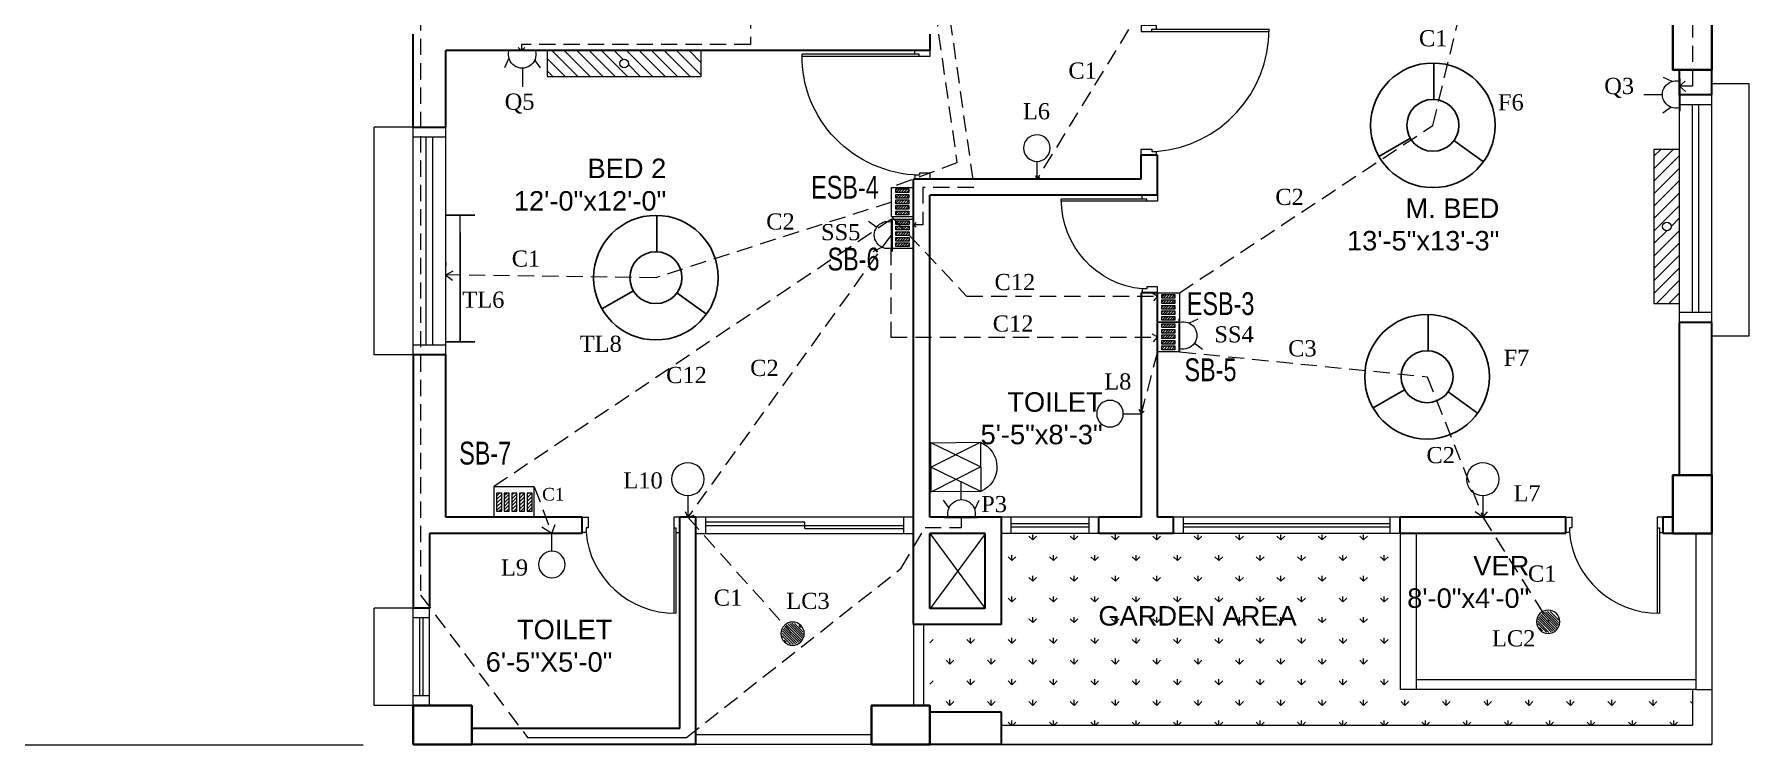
# Model space of a CAD drawing. Header units: inches. Extents: x -2030 to 2685, y 12 to 1110.
# Drawn here: x 746 to 1273, y 302 to 521 of the extents above; entities that cross this region are included whole.
import ezdxf

# ---------------------------------------------------------------- set-up
doc = ezdxf.new("R2010")
doc.units = ezdxf.units.IN
doc.header["$LTSCALE"] = 20
doc.header["$MEASUREMENT"] = 0
doc.linetypes.add('DASHED', pattern=[0.75, 0.5, -0.25])
doc.linetypes.add('HIDDEN', pattern=[0.375, 0.25, -0.125])
for name, color, linetype, lineweight in [('BOUNDARY', 12, 'Continuous', 30), ('CKT', 10, 'Continuous', 20), ('Conduit', 104, 'HIDDEN', 5), ('DOOR', 32, 'Continuous', 15), ('E-FITTTINGS', 6, 'Continuous', 20), ('FIX', 32, 'Continuous', 15), ('PLANTS', 84, 'Continuous', 0), ('RAILING', 12, 'Continuous', 0), ('s t column', 1, 'Continuous', 35), ('SUNSADE', 54, 'Continuous', 9), ('TEXT', 7, 'Continuous', 5), ('WALL', 7, 'Continuous', 30), ('WINDOW', 150, 'Continuous', 0)]:
    doc.layers.add(name, color=color, linetype=linetype, lineweight=lineweight)
doc.layers.add('FAN', color=5, linetype='Continuous')
doc.layers.add('HATCH', color=7, linetype='Continuous', lineweight=13, true_color=0x422a0b)
doc.layers.add('TILES2', color=7, linetype='Continuous', lineweight=20, true_color=0xa8a8a8)
doc.styles.add('ARIAL', font='arial.ttf')
doc.styles.get("Standard").update_dxf_attribs({"font": 'times.ttf'})
doc.styles.add('STYLE2', font='swisscl.ttf')
pattern_1 = [(135, (6278.06025, 3447.2137), (-0.55242717, -0.55242717), [])]

# ---------------------------------------------------------------- blocks, each defined once
blk = doc.blocks.new('dhhjj')
at = {"layer": 'FIX'}
for p, q in [((61442.95, -23873.13), (61435.45, -23908.44)), ((61441.53, -23874.25), (61442.49, -23869.71)), ((61442.49, -23869.71), (61444.31, -23870.1)), ((61442.95, -23873.13), (61442.66, -23874.49)), ((61443.63, -23873.28), (61442.95, -23873.13)), ((61444.31, -23870.1), (61443.63, -23873.28)), ((61443.63, -23873.28), (61436.13, -23908.59)), ((61442.66, -23874.49), (61441.53, -23874.25)), ((61479.81, -23877.6), (61479.13, -23880.78)), ((61481.62, -23877.99), (61479.81, -23877.6)), ((61480.66, -23882.53), (61481.62, -23877.99)), ((61480.66, -23882.53), (61481.62, -23877.99)), ((61479.13, -23880.78), (61479.81, -23880.93)), ((61479.81, -23880.93), (61479.52, -23882.29)), ((61479.52, -23882.29), (61480.66, -23882.53))]:
    blk.add_line(p, q, dxfattribs=at)
at = {"layer": 'FIX', "extrusion": (0, 0, -1)}
blk.add_ellipse((61443.32, -23871.35), major_axis=(-6.12, 37.43), ratio=0.996398, start_param=2.024942, end_param=3.514274, dxfattribs=at)
blk = doc.blocks.new('lkjhgf')
at = {"layer": 'FIX'}
for p, q in [((139191.72, -23279.61), (139191.72, -23274.96)), ((139191.72, -23274.96), (139193.57, -23274.96)), ((139193.57, -23274.96), (139193.57, -23278.21)), ((139221.72, -23274.96), (139219.86, -23274.96)), ((139219.86, -23274.96), (139219.86, -23278.21)), ((139221.72, -23279.61), (139221.72, -23274.96)), ((139221.72, -23279.61), (139221.72, -23274.96)), ((139192.88, -23279.61), (139191.72, -23279.61)), ((139192.88, -23278.21), (139192.88, -23304.54)), ((139193.57, -23278.21), (139192.88, -23278.21)), ((139192.88, -23278.21), (139192.88, -23279.61)), ((139193.57, -23278.21), (139193.57, -23304.55)), ((139219.86, -23278.21), (139220.56, -23278.21)), ((139220.56, -23278.21), (139220.56, -23279.61)), ((139220.56, -23279.61), (139221.72, -23279.61))]:
    blk.add_line(p, q, dxfattribs=at)
at = {"layer": 'FIX', "extrusion": (0, 0, -1)}
blk.add_ellipse((139193.57, -23278.21), major_axis=(25.44, 9.57), ratio=0.964016, start_param=0.424801, end_param=1.944264, dxfattribs=at)
blk = doc.blocks.new('nbgvf')
at = {"layer": 'FIX'}
for p, q in [((-14785.87, -6890.97), (-14785.87, -6886.33)), ((-14785.87, -6886.33), (-14784.01, -6886.33)), ((-14785.87, -6890.97), (-14785.87, -6886.33)), ((-14784.71, -6889.58), (-14784.71, -6890.97)), ((-14784.01, -6889.58), (-14784.71, -6889.58)), ((-14784.01, -6886.33), (-14784.01, -6889.58)), ((-14748.15, -6886.37), (-14748.15, -6889.62)), ((-14746.29, -6886.37), (-14748.15, -6886.37)), ((-14748.15, -6889.62), (-14748.15, -6925.72)), ((-14748.15, -6889.62), (-14747.45, -6889.62)), ((-14747.45, -6889.62), (-14747.45, -6925.71)), ((-14747.45, -6889.62), (-14747.45, -6891.01)), ((-14746.29, -6891.01), (-14746.29, -6886.37)), ((-14784.71, -6890.97), (-14785.87, -6890.97)), ((-14747.45, -6891.01), (-14746.29, -6891.01))]:
    blk.add_line(p, q, dxfattribs=at)
blk.add_ellipse((-14747.45, -6887.8), major_axis=(13.8, 35.44), ratio=0.977436, start_param=1.981398, end_param=3.520538, dxfattribs=at)
blk = doc.blocks.new('SB')
at = {"layer": 'CKT', "linetype": 'Continuous', "lineweight": -3}
h = blk.add_hatch(dxfattribs=at)
h.set_pattern_fill('ANSI31', color=8, scale=6.25, angle=450, style=0)
h.set_pattern_definition(pattern_1)
h.paths.add_polyline_path([(-4.02, 7.42), (-5.58, 7.42), (-5.58, 1.84), (-4.02, 1.84)])
h = blk.add_hatch(dxfattribs=at)
h.set_pattern_fill('ANSI31', color=8, scale=6.25, angle=450, style=0)
h.set_pattern_definition(pattern_1)
h.paths.add_polyline_path([(-1.68, 7.42), (-3.24, 7.42), (-3.24, 1.84), (-1.68, 1.84)])
h = blk.add_hatch(dxfattribs=at)
h.set_pattern_fill('ANSI31', color=8, scale=6.25, angle=450, style=0)
h.set_pattern_definition(pattern_1)
h.paths.add_polyline_path([(3.01, 7.42), (1.45, 7.42), (1.45, 1.84), (3.01, 1.84)])
h = blk.add_hatch(dxfattribs=at)
h.set_pattern_fill('ANSI31', color=8, scale=6.25, angle=450, style=0)
h.set_pattern_definition(pattern_1)
h.paths.add_polyline_path([(5.35, 7.42), (3.79, 7.42), (3.79, 1.84), (5.35, 1.84)])
at = {"layer": 'E-FITTTINGS', "linetype": 'Continuous'}
h = blk.add_hatch(dxfattribs=at)
h.set_pattern_fill('ANSI31', color=256, scale=6.25, angle=450, style=0)
h.set_pattern_definition(pattern_1)
h.paths.add_polyline_path([(0.67, 7.42), (-0.9, 7.42), (-0.9, 1.84), (0.67, 1.84)])
for p, q in [((-6.25, 9.38), (6.25, 9.38)), ((-6.25, 0), (-6.25, 9.38)), ((-5.58, 7.42), (-4.02, 7.42)), ((-5.58, 1.84), (-5.58, 7.42)), ((-4.02, 7.42), (-4.02, 1.84)), ((-3.24, 7.42), (-1.68, 7.42)), ((-3.24, 1.84), (-3.24, 7.42)), ((-1.68, 7.42), (-1.68, 1.84)), ((-0.9, 7.42), (0.67, 7.42)), ((-0.9, 1.84), (-0.9, 7.42)), ((0.67, 7.42), (0.67, 1.84)), ((1.45, 7.42), (3.01, 7.42)), ((1.45, 1.84), (1.45, 7.42)), ((3.01, 7.42), (3.01, 1.84)), ((3.79, 7.42), (5.35, 7.42)), ((3.79, 1.84), (3.79, 7.42)), ((5.35, 7.42), (5.35, 1.84)), ((6.25, 9.38), (6.25, 0)), ((6.25, 0), (-6.25, 0)), ((-4.02, 1.84), (-5.58, 1.84)), ((-1.68, 1.84), (-3.24, 1.84)), ((0.67, 1.84), (-0.9, 1.84)), ((3.01, 1.84), (1.45, 1.84)), ((5.35, 1.84), (3.79, 1.84))]:
    blk.add_line(p, q, dxfattribs=at)
blk = doc.blocks.new('etl')
at = {"linetype": 'Continuous'}
h = blk.add_hatch(dxfattribs=at)
h.set_pattern_fill('ANSI31', color=256, scale=22, style=0)
h.set_pattern_definition([(45, (-25082.984, -11591.9777), (-1.94454365, 1.94454365), [])])
h.paths.add_polyline_path([(-4, -24), (4, -24), (4, 24), (-4, 24)])
h.paths.add_polyline_path([(1.33, 0, -1), (-1.33, 0, -1)], flags=16)
blk.add_lwpolyline([(4, 24), (-4, 24), (-4, -24), (4, -24)], close=True, dxfattribs=at)
blk.add_circle((0, 0), 1.33, dxfattribs=at)
blk = doc.blocks.new('WL')
at = {"linetype": 'Continuous'}
for p, q in [((0, 6.7), (0, 0)), ((-1.15, 0), (1.15, 0))]:
    blk.add_line(p, q, dxfattribs=at)
blk.add_circle((0, 11.74), 5.04, dxfattribs=at)
blk = doc.blocks.new('CFL')
blk.add_line((0, 0), (-5.34, 0))
at = {"layer": 'FAN'}
for p, q in [((-5.34, 4.49), (-5.34, -4.49)), ((0, 0), (33.67, 0)), ((33.67, 4.49), (33.67, -4.49))]:
    blk.add_line(p, q, dxfattribs=at)
blk = doc.blocks.new('Fan')
at = {"layer": 'FAN'}
for p, q in [((-0.34, 7.99), (-0.34, 19.18)), ((-6.5, -4.67), (-15.58, -11.19)), ((6.93, -4), (16.62, -9.59))]:
    blk.add_line(p, q, dxfattribs=at)
for radius in [19.18, 8]:
    blk.add_circle((0, 0), radius, dxfattribs=at)
blk = doc.blocks.new('Power_ckt_ac')
at = {"layer": 'E-FITTTINGS'}
blk.add_line((0.04, -5.44), (0.04, -11.13), dxfattribs=at)
for points in [[(-5.05, 0), (5.05, 0)], [(-5.56, -5.3), (-3.69, -2.73)], [(5.49, -5.2), (4.25, -2.5)]]:
    blk.add_lwpolyline(points, dxfattribs=at)
blk.add_arc((0.12, -1.25), 4.21, 165.4416, 14.5584, dxfattribs=at)
blk = doc.blocks.new('Sb_')
at = {"layer": 'E-FITTTINGS', "linetype": 'Continuous', "lineweight": -3, "xscale": -0.7259999999951106, "yscale": 0.7259999999660067, "zscale": 0.7260000000000001, "rotation": 90}
blk.add_blockref('SB', (6.81, 4.54), dxfattribs=at)
blk = doc.blocks.new('Ceil_bulb')
at = {"layer": 'E-FITTTINGS', "linetype": 'Continuous'}
h = blk.add_hatch(dxfattribs=at)
h.set_pattern_fill('ANSI31', color=256, scale=4.269275, style=0)
h.set_pattern_definition([(45, (-6523.17567, 3184.71567), (-0.37735419, 0.37735419), [])])
h.paths.add_polyline_path([(3.54, 0.07, 1), (-2.92, 0.07, 1)])
blk.add_circle((0.3, 0.11), 3.58, dxfattribs=at)
blk = doc.blocks.new('2pin_socket')
at = {"layer": 'E-FITTTINGS'}
for points in [[(-5.8, 8.91), (-3.1, 7.67)], [(0, -1.09), (0, 9)], [(-7.21, -0.42), (-4.64, 1.45)]]:
    blk.add_lwpolyline(points, dxfattribs=at)
blk.add_arc((-1.25, 3.88), 4.21, 75.4416, 284.5584, dxfattribs=at)
blk = doc.blocks.new('geyser')
at = {"layer": 'E-FITTTINGS'}
for p, q in [((0, 15.29), (0, 0)), ((15.15, 15.29), (0, 15.29)), ((0, 0), (7.58, 15.29)), ((0, 15.29), (7.58, 0)), ((7.58, 15.29), (15.15, 0)), ((7.58, 0), (15.15, 15.29)), ((15.15, 0), (15.15, 15.29)), ((0, 0), (15.15, 0))]:
    blk.add_line(p, q, dxfattribs=at)
blk.add_arc((7.57, 12.09), 8.22, 22.8789, 157.0723, dxfattribs=at)

msp = doc.modelspace()

# ---------------------------------------------------------------- hatches: boundary and pattern name
at = {"layer": 'PLANTS', "linetype": 'Continuous', "lineweight": 9, "ltscale": 3}
h = msp.add_hatch(dxfattribs=at)
h.set_pattern_fill('GRASS', color=256, scale=9, style=0)
h.set_pattern_definition([(90, (107814.6905, 20068.224), (6.36396103, 6.36396103), [1.6875, -11.0404221]), (135, (107814.6905, 20068.224), (6.363961, 6.363961), [1.6875, -7.3125]), (45, (107814.6905, 20068.224), (6.363961, -6.363961), [1.6875, -7.3125])])
h.paths.add_polyline_path([(1036.25, 308.4), (1036.25, 312.4), (1021.25, 312.4), (1021.25, 339.35), (1043.25, 339.35), (1043.25, 367.4), (1165.93, 367.4), (1165.93, 319.4), (1255.93, 319.4), (1255.93, 308.4)])

# ---------------------------------------------------------------- linework, layer by layer
at = {"layer": 'BOUNDARY', "lineweight": 20}
for p, q in [((1165.93, 367.4), (1165.93, 319.4)), ((1165.93, 367.4), (1165.93, 319.4)), ((1170.93, 367.4), (1170.93, 319.4)), ((1170.93, 367.4), (1170.93, 319.4)), ((1256.93, 367.4), (1256.93, 319.4)), ((1256.93, 367.4), (1256.93, 319.4)), ((1261.93, 367.4), (1261.93, 319.4)), ((1261.93, 367.4), (1261.93, 319.4)), ((1256.93, 322.4), (1170.93, 322.4)), ((1256.93, 322.4), (1170.93, 322.4)), ((1170.93, 319.4), (1165.93, 319.4)), ((1170.93, 319.4), (1165.93, 319.4)), ((1256.93, 319.4), (1170.93, 319.4)), ((1256.93, 319.4), (1170.93, 319.4)), ((1256.93, 319.4), (1261.93, 319.4)), ((1256.93, 319.4), (1261.93, 319.4)), ((1043.25, 308.4), (1255.93, 308.4)), ((1043.25, 308.4), (1255.93, 308.4)), ((1003.25, 305.4), (949.27, 305.4)), ((1003.25, 305.4), (949.27, 305.4)), ((1003.25, 302.41), (949.27, 302.4)), ((1003.25, 302.41), (949.27, 302.4)), ((1043.25, 302.4), (1261.93, 302.4)), ((1043.25, 302.4), (1261.93, 302.4))]:
    msp.add_line(p, q, dxfattribs=at)
at = {"layer": 'Conduit'}
for p, q in [((966.03, 655.35), (966.03, 517.94)), ((864.55, 647.22), (864.55, 348.4)), ((1010.51, 644.61), (1034.79, 473.97)), ((1086.32, 528.91), (1054.19, 476.52)), ((1255.9, 532.58), (1255.9, 505.08)), ((966.03, 517.94), (895.61, 517.94)), ((895.61, 517.94), (895.61, 516.1)), ((895.62, 516.09), (894.56, 517)), ((895.59, 516.06), (896.58, 516.98)), ((1251.91, 505.12), (1253.67, 506.7)), ((1255.88, 505.12), (1251.91, 505.12)), ((1251.94, 505.12), (1253.82, 503.43)), ((1054.19, 476.52), (1053.87, 477.51)), ((1054.19, 476.52), (1055.13, 477.05)), ((1055.12, 476.52), (1055.12, 476.52)), ((1034.79, 473.97), (1019.04, 473.97)), ((1019.04, 473.97), (1019.04, 462.44)), ((872.28, 449.91), (872.28, 464.57)), ((1251.93, 467.4), (1251.93, 467.4)), ((1009.46, 464.17), (887.02, 381.78)), ((1009.51, 459.58), (946.77, 372.4)), ((1019.04, 462.44), (1016.23, 462.44)), ((1016.27, 462.43), (1016.99, 463.17)), ((1016.27, 462.43), (1016.99, 461.75)), ((1251.93, 445.63), (1251.93, 461.6)), ((1009.28, 455.04), (1009.28, 427.87)), ((872.28, 450.84), (872.28, 449.91)), ((1086.28, 434.05), (1086.28, 434.05)), ((1086.28, 434.01), (1086.28, 391.99)), ((1009.28, 427.87), (1091.19, 427.87)), ((1091.22, 427.91), (1089.66, 428.76)), ((1091.22, 427.88), (1089.93, 426.46)), ((1091.27, 423.34), (1086.23, 404.29)), ((1098.08, 423.34), (1174.24, 415.67)), ((1174.24, 415.67), (1191.43, 372.4)), ((1086.28, 404.45), (1085.61, 405.56)), ((1086.28, 404.45), (1087.24, 405.05)), ((899.52, 381.78), (904.94, 367.4)), ((904.94, 367.4), (901.88, 369.36)), ((904.94, 367.4), (905.98, 370.18)), ((946.77, 372.4), (946.09, 374.12)), ((946.77, 372.4), (948.74, 373.05)), ((946.77, 372.4), (978.51, 336.95)), ((1031.02, 369.2), (1031.02, 372.4)), ((1191.43, 372.4), (1189.03, 374.08)), ((1191.43, 372.4), (1192.9, 374.08)), ((1191.43, 372.4), (1211.68, 340.3)), ((1012.45, 356.7), (1019.77, 369.2)), ((1019.77, 369.2), (1031.02, 369.2)), ((895.67, 354.96), (895.67, 354.96)), ((946.31, 304.58), (1012.45, 356.7)), ((864.55, 348.4), (897.45, 304.58))]:
    msp.add_line(p, q, dxfattribs=at)
at = {"layer": 'Conduit', "color": 1}
for p, q in [((1008.01, 632.5), (1029.59, 481.52)), ((1176.04, 493.06), (1185.15, 530.85)), ((1098.08, 441.52), (1176.04, 493.06)), ((1029.59, 481.52), (1009.45, 473.96)), ((1009.45, 469.42), (936.93, 446.16)), ((1009.48, 464.95), (1032.57, 440.47)), ((872.3, 447.07), (874.57, 448.27)), ((936.93, 446.16), (872.3, 447)), ((872.3, 446.94), (874.3, 445.4)), ((1032.57, 440.47), (1091.33, 440.47)), ((1091.22, 440.51), (1089.65, 441.43)), ((1091.27, 440.51), (1090.08, 439.05))]:
    msp.add_line(p, q, dxfattribs=at)
at = {"layer": 'E-FITTTINGS'}
for p, q in [((946.77, 372.4), (945.62, 372.51)), ((897.45, 304.58), (946.31, 304.58))]:
    msp.add_line(p, q, dxfattribs=at)
at = {"layer": 'HATCH', "lineweight": 9, "ltscale": 3}
msp.add_line((1091.28, 441.52), (1091.28, 372.4), dxfattribs=at)
msp.add_line((1091.28, 441.52), (1091.28, 372.4), dxfattribs=at)
at = {"layer": 'RAILING', "linetype": 'ByBlock', "lineweight": 20}
for p, q in [((1016.25, 339.35), (1016.25, 314.41)), ((1019.25, 339.35), (1019.25, 314.41))]:
    msp.add_line(p, q, dxfattribs=at)
at = {"layer": 's t column'}
for points in [[(1261.9, 510.1), (1261.9, 531.1), (1249.9, 531.1), (1249.9, 510.1)], [(1261.9, 510.1), (1261.9, 531.1), (1249.9, 531.1), (1249.9, 510.1)], [(1261.93, 367.4), (1261.93, 385.4), (1249.93, 385.4), (1249.93, 367.4)], [(1261.93, 367.4), (1261.93, 385.4), (1249.93, 385.4), (1249.93, 367.4)], [(862.27, 302.41), (880.28, 302.41), (880.28, 314.41), (862.27, 314.41)], [(862.27, 302.41), (880.28, 302.41), (880.28, 314.41), (862.27, 314.41)], [(1003.25, 302.41), (1021.25, 302.41), (1021.25, 314.41), (1003.25, 314.41)], [(1003.25, 302.41), (1021.25, 302.41), (1021.25, 314.41), (1003.25, 314.41)]]:
    msp.add_lwpolyline(points, close=True, dxfattribs=at)
at = {"layer": 'SUNSADE'}
for p, q in [((1261.99, 505.95), (1273.23, 505.95)), ((1273.23, 505.95), (1273.23, 428.14)), ((1273.23, 428.14), (1261.8, 428.14))]:
    msp.add_line(p, q, dxfattribs=at)
at = {"layer": 'SUNSADE', "ltscale": 3}
for p, q in [((850.28, 422.4), (850.28, 492.51)), ((862.28, 492.51), (850.28, 492.51)), ((850.28, 422.4), (850.28, 492.51)), ((862.28, 492.51), (850.28, 492.51)), ((862.28, 422.4), (850.28, 422.4)), ((862.28, 422.4), (850.28, 422.4)), ((850.27, 314.41), (850.28, 344.41)), ((850.27, 314.41), (850.28, 344.41)), ((862.27, 344.41), (850.28, 344.41)), ((862.27, 314.41), (850.27, 314.41)), ((862.27, 314.41), (850.27, 314.41))]:
    msp.add_line(p, q, dxfattribs=at)
at = {"layer": 'TEXT'}
for p, q in [((661.71, 302.37), (846.82, 302.37)), ((1261.93, 302.4), (862.27, 302.4))]:
    msp.add_line(p, q, dxfattribs=at)
at = {"layer": 'TILES2', "color": 0, "lineweight": 18, "ltscale": 0.5}
for p, q in [((1021.3, 367.34), (1038.3, 344.29)), ((1038.3, 367.34), (1021.3, 344.29)), ((1021.3, 367.34), (1038.3, 344.29)), ((1038.3, 367.34), (1021.3, 344.29))]:
    msp.add_line(p, q, dxfattribs=at)
at = {"layer": 'WALL'}
for p, q in [((862.27, 492.51), (862.27, 521.1)), ((862.27, 492.51), (862.27, 521.1)), ((1021.25, 521.1), (1021.25, 516.1)), ((1021.25, 521.1), (1021.25, 516.1)), ((1021.25, 516.1), (872.28, 516.1)), ((872.28, 492.51), (872.28, 516.1)), ((1021.25, 516.1), (872.28, 516.1)), ((872.28, 492.51), (872.28, 516.1)), ((1251.93, 502.4), (1251.93, 509.93)), ((1251.93, 502.4), (1251.93, 509.93)), ((1261.93, 502.41), (1261.93, 510.93)), ((1261.93, 502.41), (1261.93, 510.93)), ((1261.93, 502.41), (1251.93, 502.41)), ((1261.93, 502.41), (1251.93, 502.41)), ((862.27, 492.51), (872.28, 492.51)), ((862.27, 492.51), (872.28, 492.51)), ((1091.28, 483.85), (1086.28, 483.85)), ((1086.28, 476.52), (1086.28, 483.85)), ((1091.28, 483.85), (1086.28, 483.85)), ((1086.28, 476.52), (1086.28, 483.85)), ((1091.28, 471.52), (1091.28, 483.85)), ((1091.28, 471.52), (1091.28, 483.85)), ((1086.28, 476.52), (1016.25, 476.52)), ((1016.25, 367.4), (1016.25, 476.52)), ((1086.28, 476.52), (1016.25, 476.52)), ((1016.25, 367.4), (1016.25, 476.52)), ((1021.26, 372.4), (1021.28, 471.52)), ((1021.26, 372.4), (1021.28, 471.52)), ((1091.26, 471.52), (1021.28, 471.52)), ((1091.26, 471.52), (1021.28, 471.52)), ((1091.28, 441.52), (1086.28, 441.52)), ((1086.28, 441.52), (1086.28, 372.4)), ((1091.28, 441.52), (1086.28, 441.52)), ((1086.28, 441.52), (1086.28, 372.4)), ((1091.27, 372.4), (1091.28, 441.52)), ((1091.27, 372.4), (1091.28, 441.52)), ((1251.93, 385.4), (1251.93, 432.4)), ((1261.93, 432.4), (1251.93, 432.4)), ((1251.93, 385.4), (1251.93, 432.4)), ((1261.93, 432.4), (1251.93, 432.4)), ((1261.93, 385.4), (1261.93, 432.4)), ((1261.93, 385.4), (1261.93, 432.4)), ((862.27, 422.4), (862.27, 372.4)), ((862.27, 422.4), (862.27, 372.4)), ((872.28, 422.4), (862.28, 422.4)), ((872.28, 422.4), (862.28, 422.4)), ((872.27, 372.4), (872.28, 422.4)), ((872.27, 372.4), (872.28, 422.4)), ((862.27, 372.4), (862.27, 344.41)), ((914.27, 372.4), (872.27, 372.4)), ((914.27, 372.4), (872.27, 372.4)), ((914.27, 367.4), (914.27, 372.4)), ((914.27, 367.4), (914.27, 372.4)), ((944.27, 307.4), (944.27, 372.4)), ((949.27, 372.4), (944.27, 372.4)), ((944.27, 307.4), (944.27, 372.4)), ((949.27, 372.4), (944.27, 372.4)), ((949.27, 302.4), (949.27, 372.4)), ((949.27, 302.4), (949.27, 372.4)), ((1043.28, 372.4), (1021.26, 372.4)), ((1043.28, 372.4), (1021.26, 372.4)), ((1043.25, 339.35), (1043.25, 372.4)), ((1043.25, 339.35), (1043.25, 372.4)), ((1043.28, 372.4), (1043.28, 372.4)), ((1043.28, 372.4), (1043.28, 372.4)), ((1086.28, 372.4), (1073.27, 372.4)), ((1073.27, 367.4), (1073.28, 372.4)), ((1086.28, 372.4), (1073.27, 372.4)), ((1073.27, 367.4), (1073.28, 372.4)), ((1096.27, 372.4), (1091.27, 372.4)), ((1096.27, 372.4), (1091.27, 372.4)), ((1096.27, 367.4), (1096.27, 372.4)), ((1096.27, 367.4), (1096.27, 372.4)), ((1216.93, 372.4), (1165.93, 372.4)), ((1165.93, 367.4), (1165.93, 372.4)), ((1216.93, 372.4), (1165.93, 372.4)), ((1165.93, 367.4), (1165.93, 372.4)), ((1216.93, 367.4), (1216.93, 372.4)), ((1216.93, 367.4), (1216.93, 372.4)), ((1249.93, 372.4), (1246.93, 372.4)), ((1246.93, 367.4), (1246.93, 372.4)), ((1249.93, 372.4), (1246.93, 372.4)), ((1246.93, 367.4), (1246.93, 372.4)), ((914.27, 367.4), (867.27, 367.4)), ((914.27, 367.4), (867.27, 367.4)), ((867.27, 367.4), (867.27, 344.41)), ((867.27, 367.4), (867.27, 344.41)), ((944.27, 367.4), (944.27, 367.4)), ((944.27, 367.4), (944.27, 367.4)), ((1016.25, 339.35), (1016.25, 367.4)), ((1016.25, 339.35), (1016.25, 367.4)), ((1038.27, 367.4), (1021.25, 367.4)), ((1021.25, 344.35), (1021.25, 367.4)), ((1038.27, 367.4), (1021.25, 367.4)), ((1021.25, 344.35), (1021.25, 367.4)), ((1038.25, 344.35), (1038.25, 367.4)), ((1038.25, 344.35), (1038.25, 367.4)), ((1096.27, 367.4), (1073.27, 367.4)), ((1096.27, 367.4), (1073.27, 367.4)), ((1216.93, 367.4), (1165.93, 367.4)), ((1216.93, 367.4), (1165.93, 367.4)), ((1251.93, 367.4), (1246.93, 367.4)), ((1251.93, 367.4), (1246.93, 367.4)), ((867.27, 344.41), (862.27, 344.41)), ((1038.27, 344.35), (1021.25, 344.35)), ((1038.27, 344.35), (1021.25, 344.35)), ((1043.25, 339.35), (1016.25, 339.35)), ((1043.25, 339.35), (1016.25, 339.35)), ((1043.25, 312.4), (1021.25, 312.4)), ((1043.25, 312.4), (1021.25, 312.4)), ((1043.25, 302.4), (1043.25, 312.4)), ((1043.25, 302.4), (1043.25, 312.4)), ((944.27, 307.4), (880.28, 307.4)), ((944.27, 307.4), (880.28, 307.4)), ((949.27, 302.4), (877.28, 302.4)), ((1043.25, 302.4), (1021.25, 302.4)), ((1043.25, 302.4), (1021.25, 302.4))]:
    msp.add_line(p, q, dxfattribs=at)
at = {"layer": 'WALL', "lineweight": 20}
for p, q in [((1255.93, 319.4), (1255.93, 308.4)), ((1255.93, 319.4), (1255.93, 308.4)), ((1261.93, 319.4), (1261.93, 302.4)), ((1261.93, 319.4), (1261.93, 302.4)), ((902.27, 307.4), (902.27, 307.4)), ((902.27, 307.4), (902.27, 307.4))]:
    msp.add_line(p, q, dxfattribs=at)
at = {"layer": 'WINDOW', "lineweight": 13}
for p, q in [((1251.93, 432.4), (1251.93, 502.4)), ((1251.93, 432.4), (1251.93, 502.4)), ((1261.93, 432.4), (1261.93, 502.4)), ((1261.93, 432.4), (1261.93, 502.4)), ((1261.93, 499.41), (1251.93, 499.41)), ((1261.93, 499.41), (1251.93, 499.41)), ((1255.93, 435.4), (1255.93, 499.41)), ((1255.93, 435.4), (1255.93, 499.41)), ((1257.93, 435.4), (1257.93, 499.41)), ((1257.93, 435.4), (1257.93, 499.41)), ((862.28, 422.4), (862.28, 492.51)), ((862.28, 422.4), (862.28, 492.51)), ((872.28, 422.4), (872.28, 492.51)), ((872.28, 422.4), (872.28, 492.51)), ((862.27, 489.51), (872.28, 489.51)), ((862.27, 489.51), (872.28, 489.51)), ((866.28, 425.4), (866.28, 489.51)), ((866.28, 425.4), (866.28, 489.51)), ((868.27, 425.4), (868.27, 489.51)), ((868.27, 425.4), (868.27, 489.51)), ((1261.93, 435.4), (1251.93, 435.4)), ((1261.93, 435.4), (1251.93, 435.4)), ((872.28, 425.4), (862.28, 425.4)), ((872.28, 425.4), (862.28, 425.4)), ((1165.93, 372.4), (1096.27, 372.4)), ((1165.93, 372.4), (1096.27, 372.4)), ((1099.27, 367.4), (1099.27, 372.4)), ((1099.27, 367.4), (1099.27, 372.4)), ((1162.93, 370.4), (1099.27, 370.4)), ((1162.93, 370.4), (1099.27, 370.4)), ((1162.93, 369.4), (1099.27, 369.4)), ((1162.93, 369.4), (1099.27, 369.4)), ((1162.93, 367.4), (1162.93, 372.4)), ((1162.93, 367.4), (1162.93, 372.4)), ((1165.93, 367.4), (1096.27, 367.4)), ((1165.93, 367.4), (1096.27, 367.4)), ((862.27, 314.41), (862.27, 344.41)), ((862.27, 314.41), (862.27, 344.41)), ((867.27, 314.41), (867.27, 344.41)), ((867.27, 314.41), (867.27, 344.41)), ((867.27, 341.41), (862.27, 341.41)), ((867.27, 341.41), (862.27, 341.41)), ((864.27, 317.41), (864.27, 341.41)), ((864.27, 317.41), (864.27, 341.41)), ((865.27, 317.41), (865.27, 341.41)), ((865.27, 317.41), (865.27, 341.41)), ((867.27, 317.41), (862.27, 317.41)), ((867.27, 317.41), (862.27, 317.41))]:
    msp.add_line(p, q, dxfattribs=at)
at = {"layer": 'WINDOW', "lineweight": 20}
for p, q in [((1016.26, 372.4), (949.27, 372.4)), ((1016.26, 372.4), (949.27, 372.4)), ((952.27, 367.4), (952.27, 372.4)), ((952.27, 367.4), (952.27, 372.4)), ((982.77, 370.92), (952.27, 370.9)), ((982.77, 370.92), (952.27, 370.9)), ((952.27, 369.9), (1013.26, 369.9)), ((952.27, 369.9), (1013.26, 369.9)), ((982.77, 368.92), (982.77, 370.92)), ((982.77, 368.92), (982.77, 370.92)), ((1013.26, 367.4), (1013.26, 372.4)), ((1013.26, 367.4), (1013.26, 372.4)), ((1073.27, 372.4), (1043.27, 372.4)), ((1073.27, 372.4), (1043.27, 372.4)), ((1046.27, 367.4), (1046.28, 372.4)), ((1046.27, 367.4), (1046.28, 372.4)), ((1070.27, 369.4), (1046.27, 369.4)), ((1070.27, 369.4), (1046.27, 369.4)), ((1070.28, 370.4), (1046.28, 370.4)), ((1070.28, 370.4), (1046.28, 370.4)), ((1070.27, 367.4), (1070.28, 372.4)), ((1070.27, 367.4), (1070.28, 372.4)), ((949.27, 367.4), (1016.26, 367.4)), ((949.27, 367.4), (1016.26, 367.4)), ((982.77, 368.91), (1013.26, 368.9)), ((982.77, 368.91), (1013.26, 368.9)), ((1073.27, 367.4), (1043.27, 367.4)), ((1073.27, 367.4), (1043.27, 367.4))]:
    msp.add_line(p, q, dxfattribs=at)

# ---------------------------------------------------------------- block references
at = {"xscale": -1, "rotation": 180}
msp.add_blockref('Power_ckt_ac', (1030.87, 372.37), dxfattribs=at)
at = {"layer": 'Conduit', "xscale": -1}
for name, p, rotation in [('Power_ckt_ac', (1252.12, 502.43), 270), ('2pin_socket', (1009.61, 463.18), 180)]:
    msp.add_blockref(name, p, dxfattribs=dict(at, rotation=rotation))
for name, p in [('Sb_', (1016.25, 464.89)), ('Sb_', (1016.26, 455.09)), ('2pin_socket', (1097.95, 424.51)), ('SB', (893.27, 372.4))]:
    msp.add_blockref(name, p, dxfattribs=at)
at = {"layer": 'DOOR', "lineweight": 20, "xscale": -1}
for name, p, rotation in [('dhhjj', (-9487.17, 65586.46), 77.99999999855848), ('dhhjj', (-9487.17, 65586.46), 77.99999999855848), ('nbgvf', (7907.62, 15262.39), 270)]:
    msp.add_blockref(name, p, dxfattribs=dict(at, rotation=rotation))
at = {"layer": 'DOOR', "lineweight": 20, "rotation": 270}
msp.add_blockref('lkjhgf', (24366.24, 139663.24), dxfattribs=at)
msp.add_blockref('lkjhgf', (24366.24, 139663.24), dxfattribs=at)
at = {"layer": 'DOOR', "lineweight": 20, "xscale": -1}
for p in [(140135.99, 23647.37), (140135.99, 23647.37), (140438.65, 23647.36), (140438.65, 23647.36)]:
    msp.add_blockref('lkjhgf', p, dxfattribs=at)
at = {"layer": 'E-FITTTINGS', "xscale": -1}
for name, p in [('Power_ckt_ac', (895.91, 516.09)), ('Fan', (1176.04, 493.06)), ('Fan', (936.93, 446.16)), ('Fan', (1174.24, 415.67)), ('WL', (946.77, 372.4)), ('WL', (1191.43, 372.4))]:
    msp.add_blockref(name, p, dxfattribs=at)
at = {"layer": 'E-FITTTINGS', "linetype": 'Continuous'}
for name, p, xscale, yscale, zscale, rotation in [('etl', (927.2, 512.07), 0.9873599999991711, 0.9873599999991711, 0.9873600000000001, 90), ('WL', (1086.23, 404.29), -0.8131200000061654, 0.8131200000061654, 0.8131200000000001, 90), ('WL', (904.94, 367.4), -0.8131200000061654, 0.8131200000061654, 0.8131200000000001, 180)]:
    msp.add_blockref(name, p, dxfattribs=dict(at, xscale=xscale, yscale=yscale, zscale=zscale, rotation=rotation))
for name, p, xscale, yscale, zscale in [('WL', (1054.19, 476.52), -0.8131200000061654, 0.8131200000061654, 0.8131200000000001), ('etl', (1248.03, 461.91), 0.9873599999991711, 0.9873599999991711, 0.9873600000000001)]:
    msp.add_blockref(name, p, dxfattribs=dict(at, xscale=xscale, yscale=yscale, zscale=zscale))
at = {"layer": 'E-FITTTINGS', "xscale": -1}
for name, p, rotation in [('CFL', (876.7, 460.03), 90), ('geyser', (1021.66, 380.2), 270.523020160601)]:
    msp.add_blockref(name, p, dxfattribs=dict(at, rotation=rotation))
at = {"layer": 'E-FITTTINGS', "linetype": 'Continuous', "lineweight": -3, "xscale": 0.7259999999951106, "yscale": 0.7259999999660067, "zscale": 0.7260000000000001, "rotation": 270}
for p in [(1091.28, 436.98), (1091.27, 427.88)]:
    msp.add_blockref('SB', p, dxfattribs=at)
at = {"layer": 'TEXT', "xscale": -1}
for p in [(1211.82, 340.12), (979.31, 336.46)]:
    msp.add_blockref('Ceil_bulb', p, dxfattribs=at)

# ---------------------------------------------------------------- texts
at = {"layer": 'TEXT', "linetype": 'DASHED', "style": 'STYLE2'}
for s, p in [('ESB-4', (984.71, 470.49)), ('SB-6', (989.76, 448.37)), ('ESB-3', (1100.31, 434.66)), ('SB-5', (1099.61, 414.29)), ('SB-7', (876.41, 388.63))]:
    msp.add_text(s, height=7.022, dxfattribs=at).set_placement(p)
at = {"layer": 'TEXT'}
msp.add_text('C1', height=3.882, dxfattribs=at).set_placement((901.94, 377.56))
at = {"layer": 'TEXT', "char_height": 4.973, "attachment_point": 3}
for s, insert, width in [('C1', (1180.53, 522.36), 2.9845), ('C1', (1072.64, 512.4), 4.5761), ('Q3', (1237.96, 507.67), 6.9617), ('Q5', (899.58, 502.85), 6.9617), ('F6', (1204, 502.63), 4.3575), ('L6', (1058.22, 499.89), 4.3575), ('C2', (1136.33, 473.52), 24.7116), ('C2', (979.65, 465.94), 6.4643), ('SS5', (999.87, 462.67), 8.1297), ('C1', (901.34, 454.53), 4.0501), ('C12', (1053.66, 447.31), 4.1069), ('TL6', (890.31, 441.87), 4.3575), ('C12', (1053.12, 434.54), 4.1069), ('TL8', (926.44, 428.29), 4.3575), ('SS4', (1120.91, 431.21), 8.1297), ('C3', (1140.27, 426.9), 4.1069), ('F7', (1205.74, 423.97), 4.3575), ('C12', (952.61, 418.68), 4.1069), ('C2', (974.72, 420.87), 11.5129), ('L8', (1083.25, 416.7), 4.3575), ('C2', (1182.83, 394.03), 10.5357), ('L10', (939.04, 386.23), 4.3575), ('L7', (1209.19, 382.25), 4.3575), ('P3', (1044.98, 378.95), 6.9617), ('L9', (897.6, 359.41), 4.3575), ('C1', (1214.07, 357.55), 4.7094), ('C1', (963.51, 350.15), 13.4111), ('LC3', (990.42, 349.14), 4.3575), ('LC2', (1207.59, 337.62), 4.3575)]:
    msp.add_mtext(s, dxfattribs=dict(at, insert=insert, width=width))
at = {"layer": 'TEXT', "lineweight": 20, "char_height": 6, "attachment_point": 3, "style": 'ARIAL'}
for s, insert, width in [('    BED 2\\P12\'-0"x12\'-0"  ', (940.12, 482.81), 48.8834), ('    BED 2\\P12\'-0"x12\'-0"  ', (940.12, 482.81), 48.8834), ('   M. BED\\P13\'-5"x13\'-3"', (1196.5, 470.55), 45.2608), ('TOILET\\P5\'-5"x8\'-3"', (1074.42, 410.88), 37.3216), ('   VER\\P8\'-0"x4\'-0" ', (1205.71, 360.5), 38.611), ('GARDEN AREA     ', (1134.12, 345.05), 65.5424), ('GARDEN AREA     ', (1134.12, 345.05), 65.5424), ('   TOILET\\P6\'-5"X5\'-0"\\P ', (923.54, 340.85), 74.6592), ('   TOILET\\P6\'-5"X5\'-0"\\P ', (923.54, 340.85), 74.6592)]:
    msp.add_mtext(s, dxfattribs=dict(at, insert=insert, width=width))

doc.saveas('drawing.dxf')
